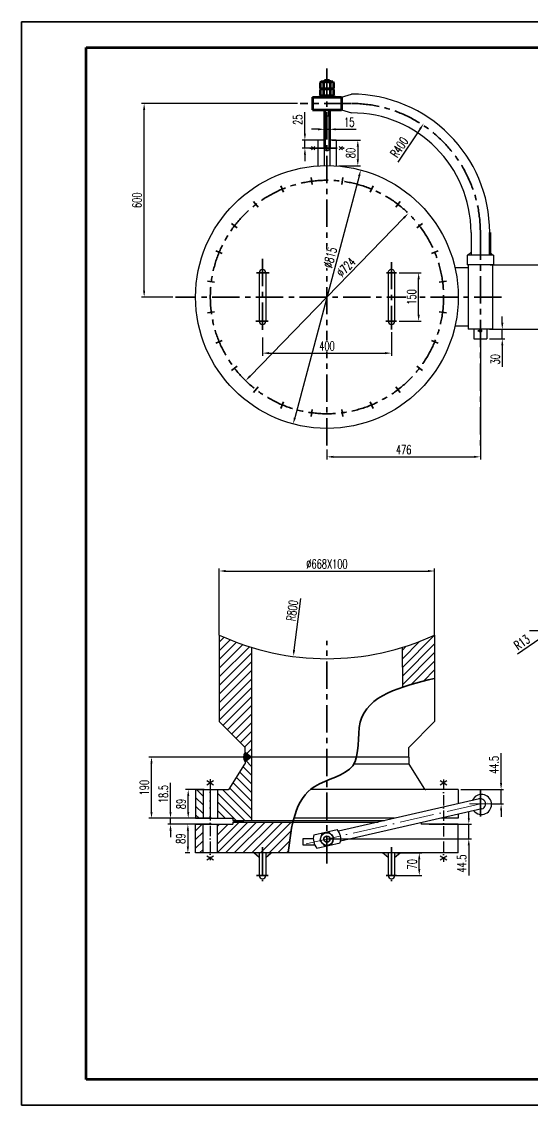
# Model space of a CAD drawing. Header units: millimetres. Extents: x -200 to 4552, y -80 to 3280.
# Drawn here: x -200 to 1385, y -80 to 3280 of the extents above; entities that cross this region are included whole.
import ezdxf

# ---------------------------------------------------------------- set-up
doc = ezdxf.new("R2010")
doc.units = ezdxf.units.MM
doc.header["$LTSCALE"] = 2.666667
for name, pattern in [('ACAD_ISO10W100', [18, 12, -3, 0, -3]), ('CENTER', [50.8, 31.75, -6.35, 6.35, -6.35]), ('DASHDOT-M', [36, 30, -3, 0, -3]), ('DASHDOT-S', [14, 10, -2, 0, -2])]:
    doc.linetypes.add(name, pattern=pattern)
for name, color, linetype in [('1', 7, 'Continuous'), ('2', 7, 'Continuous'), ('CDR_DWG1', 7, 'Continuous')]:
    doc.layers.add(name, color=color, linetype=linetype)
for name, color, linetype, lineweight in [('1轮廓实线层', 7, 'Continuous', 70), ('2细线层', 4, 'Continuous', 35), ('3中心线层', 1, 'CENTER', 35), ('CDR_DWG3', 1, 'DASHDOT-M', 20), ('图框层', 7, 'Continuous', 70)]:
    doc.layers.add(name, color=color, linetype=linetype, lineweight=lineweight)
doc.styles.add('HC_GBDIM', font='romans', dxfattribs={"width": 0.667, "bigfont": 'gbcbig'})
doc.styles.add('HC_TEXTSTYLE', font='isocp', dxfattribs={"width": 0.667, "bigfont": 'hzfs'})
doc.dimstyles.new('HC_GBDIM', dxfattribs={"dimscale": 8, "dimtxt": 3.5, "dimasz": 2.5, "dimexe": 2, "dimexo": 0, "dimgap": 1.5, "dimtad": 1, "dimdec": 1, "dimzin": 0, "dimdsep": 46, "dimtxsty": 'HC_GBDIM', "dimcen": 2.5, "dimclrd": 130, "dimclre": 130, "dimclrt": 3, "dimadec": 0, "dimazin": 0, "dimtfac": 0.714286, "dimtdec": 1, "dimtmove": 0, "dimatfit": 3, "dimfxl": 0, "dimtzin": 0, "dimlwd": -1, "dimlwe": -1, "dimarcsym": 0})
pattern_1 = [(225, (3449.557, 1725.44), (13.47038, -13.47038), [])]

# ---------------------------------------------------------------- blocks, each defined once
blk = doc.blocks.new('*U22')
at = {"layer": '2细线层'}
for p, q in [((-200, -80), (-200, 3280)), ((-200, 3280), (4552, 3280)), ((4552, -80), (-200, -80))]:
    blk.add_line(p, q, dxfattribs=at)
at = {"layer": '图框层'}
for p, q in [((0, 0), (0, 3200)), ((0, 3200), (4472, 3200)), ((4472, 0), (0, 0))]:
    blk.add_line(p, q, dxfattribs=at)
blk = doc.blocks.new('*D23')
at = {"color": 130}
for p, q in [((656.2, 3026.3), (172.1, 3026.3)), ((180.1, 2446.3), (180.1, 3006.3)), ((269.1, 2426.3), (172.1, 2426.3))]:
    blk.add_line(p, q, dxfattribs=at)
for points in [[(183.4, 3006.3), (176.7, 3006.3), (180.1, 3026.3)], [(176.7, 2446.3), (183.4, 2446.3), (180.1, 2426.3)]]:
    blk.add_solid(points, dxfattribs=at)
at = {"layer": 'Defpoints', "color": 0}
for p in [(180.1, 3026.3), (664.2, 3026.3), (277.1, 2426.3)]:
    blk.add_point(p, dxfattribs=at)
at = {"color": 3, "insert": (158.1, 2726.3), "char_height": 28, "attachment_point": 5, "rotation": 90, "style": 'HC_GBDIM', "bg_fill": 3, "box_fill_scale": 1.1, "bg_fill_color": 256, "bg_fill_true_color": 13158600, "bg_fill_transparency": 0}
blk.add_mtext('600', dxfattribs=at)
blk = doc.blocks.new('*D24')
at = {"color": 130}
for p, q in [((547.4, 2300.4), (547.4, 2244.2)), ((947.4, 2317.2), (947.4, 2244.2)), ((567.4, 2252.2), (927.4, 2252.2))]:
    blk.add_line(p, q, dxfattribs=at)
for points in [[(567.4, 2255.6), (567.4, 2248.9), (547.4, 2252.2)], [(927.4, 2248.9), (927.4, 2255.6), (947.4, 2252.2)]]:
    blk.add_solid(points, dxfattribs=at)
at = {"layer": 'Defpoints', "color": 0}
for p in [(947.4, 2325.2), (547.4, 2308.4), (947.4, 2252.2)]:
    blk.add_point(p, dxfattribs=at)
at = {"color": 3, "insert": (747.4, 2274.2), "char_height": 28, "attachment_point": 5, "style": 'HC_GBDIM', "bg_fill": 3, "box_fill_scale": 1.1, "bg_fill_color": 256, "bg_fill_true_color": 13158600, "bg_fill_transparency": 0}
blk.add_mtext('400', dxfattribs=at)
blk = doc.blocks.new('*D25')
at = {"color": 130}
for points in [[(850.3, 2799.9), (843.9, 2801.6), (852.2, 2820.1)], [(644.5, 2052.7), (650.9, 2051), (642.5, 2032.5)]]:
    blk.add_solid(points, dxfattribs=at)
at = {"layer": 'Defpoints', "color": 0}
for p in [(852.2, 2820.1), (642.5, 2032.5)]:
    blk.add_point(p, dxfattribs=at)
at = {"color": 3, "insert": (757.3, 2548.9), "char_height": 28, "attachment_point": 5, "rotation": 75.0917, "style": 'HC_GBDIM', "bg_fill": 3, "box_fill_scale": 1.1, "bg_fill_color": 256, "bg_fill_true_color": 13158600, "bg_fill_transparency": 0}
blk.add_mtext('∅815', dxfattribs=at)
at = {"color": 130}
blk.add_line((847.1, 2800.8), (647.7, 2051.8), dxfattribs=at)
blk = doc.blocks.new('*D26')
at = {"color": 130}
for points in [[(988.3, 2669), (983.5, 2673.7), (999.9, 2685.7)], [(506.5, 2183.6), (511.2, 2178.9), (494.9, 2166.9)]]:
    blk.add_solid(points, dxfattribs=at)
at = {"layer": 'Defpoints', "color": 0}
for p in [(999.9, 2685.7), (494.9, 2166.9)]:
    blk.add_point(p, dxfattribs=at)
at = {"color": 3, "insert": (806.5, 2518.5), "char_height": 28, "attachment_point": 5, "rotation": 45.7746, "style": 'HC_GBDIM', "bg_fill": 3, "box_fill_scale": 1.1, "bg_fill_color": 256, "bg_fill_true_color": 13158600, "bg_fill_transparency": 0}
blk.add_mtext('∅724', dxfattribs=at)
at = {"color": 130}
blk.add_line((985.9, 2671.4), (508.9, 2181.2), dxfattribs=at)
blk = doc.blocks.new('*D27')
at = {"color": 130}
for p, q in [((971.6, 2501.3), (1039.9, 2501.3)), ((1031.9, 2371.3), (1031.9, 2481.3)), ((971.6, 2351.3), (1039.9, 2351.3))]:
    blk.add_line(p, q, dxfattribs=at)
for points in [[(1035.3, 2481.3), (1028.6, 2481.3), (1031.9, 2501.3)], [(1028.6, 2371.3), (1035.3, 2371.3), (1031.9, 2351.3)]]:
    blk.add_solid(points, dxfattribs=at)
at = {"layer": 'Defpoints', "color": 0}
for p in [(963.6, 2501.3), (1031.9, 2501.3), (963.6, 2351.3)]:
    blk.add_point(p, dxfattribs=at)
at = {"color": 3, "insert": (1009.9, 2426.3), "char_height": 28, "attachment_point": 5, "rotation": 90, "style": 'HC_GBDIM', "bg_fill": 3, "box_fill_scale": 1.1, "bg_fill_color": 256, "bg_fill_true_color": 13158600, "bg_fill_transparency": 0}
blk.add_mtext('150', dxfattribs=at)
blk = doc.blocks.new('*D28')
at = {"color": 130}
for p, q in [((1223.4, 2271.8), (1223.4, 1922.7)), ((747.4, 1953.8), (747.4, 1922.7)), ((767.4, 1930.7), (1203.4, 1930.7))]:
    blk.add_line(p, q, dxfattribs=at)
for points in [[(767.4, 1934), (767.4, 1927.4), (747.4, 1930.7)], [(1203.4, 1927.4), (1203.4, 1934), (1223.4, 1930.7)]]:
    blk.add_solid(points, dxfattribs=at)
at = {"layer": 'Defpoints', "color": 0}
for p in [(1223.4, 2279.8), (747.4, 1961.8), (1223.4, 1930.7)]:
    blk.add_point(p, dxfattribs=at)
at = {"color": 3, "insert": (985.4, 1952.7), "char_height": 28, "attachment_point": 5, "style": 'HC_GBDIM', "bg_fill": 3, "box_fill_scale": 1.1, "bg_fill_color": 256, "bg_fill_true_color": 13158600, "bg_fill_transparency": 0}
blk.add_mtext('476', dxfattribs=at)
blk = doc.blocks.new('*D29')
at = {"color": 130}
for p, q in [((1291.4, 2346.3), (1291.4, 2366.3)), ((1251.4, 2326.3), (1299.4, 2326.3)), ((1291.4, 2296.3), (1291.4, 2326.3)), ((1251.4, 2296.3), (1299.4, 2296.3)), ((1291.4, 2276.3), (1291.4, 2210.1))]:
    blk.add_line(p, q, dxfattribs=at)
for points in [[(1288, 2346.3), (1294.7, 2346.3), (1291.4, 2326.3)], [(1294.7, 2276.3), (1288, 2276.3), (1291.4, 2296.3)]]:
    blk.add_solid(points, dxfattribs=at)
at = {"layer": 'Defpoints', "color": 0}
for p in [(1243.4, 2326.3), (1291.4, 2326.3), (1243.4, 2296.3)]:
    blk.add_point(p, dxfattribs=at)
at = {"color": 3, "insert": (1269.4, 2233.2), "char_height": 28, "attachment_point": 5, "rotation": 90, "style": 'HC_GBDIM', "bg_fill": 3, "box_fill_scale": 1.1, "bg_fill_color": 256, "bg_fill_true_color": 13158600, "bg_fill_transparency": 0}
blk.add_mtext('30', dxfattribs=at)
blk = doc.blocks.new('*D30')
at = {"color": 130}
for p, q in [((1254.3, 2526.3), (1471.1, 2526.3)), ((1463.1, 2506.3), (1463.1, 2346.3)), ((1269.4, 2326.3), (1471.1, 2326.3))]:
    blk.add_line(p, q, dxfattribs=at)
for points in [[(1466.4, 2506.3), (1459.7, 2506.3), (1463.1, 2526.3)], [(1459.7, 2346.3), (1466.4, 2346.3), (1463.1, 2326.3)]]:
    blk.add_solid(points, dxfattribs=at)
at = {"layer": 'Defpoints', "color": 0}
for p in [(1246.3, 2526.3), (1261.4, 2326.3), (1463.1, 2326.3)]:
    blk.add_point(p, dxfattribs=at)
at = {"color": 3, "insert": (1441.1, 2426.3), "char_height": 28, "attachment_point": 5, "rotation": 90, "style": 'HC_GBDIM', "bg_fill": 3, "box_fill_scale": 1.1, "bg_fill_color": 256, "bg_fill_true_color": 13158600, "bg_fill_transparency": 0}
blk.add_mtext('200', dxfattribs=at)
blk = doc.blocks.new('*D41')
at = {"color": 130}
blk.add_line((1036.3, 2947.5), (967.4, 2844.3), dxfattribs=at)
blk.add_solid([(1039.1, 2945.6), (1033.5, 2949.3), (1047.4, 2964.1)], dxfattribs=at)
at = {"layer": 'Defpoints', "color": 0}
for p in [(1047.4, 2964.1), (825.3, 2631.4)]:
    blk.add_point(p, dxfattribs=at)
at = {"color": 3, "insert": (971.8, 2890.5), "char_height": 28, "attachment_point": 5, "rotation": 56.2769, "style": 'HC_GBDIM'}
blk.add_mtext('R400{}{{\\H0.7x;}{}}', dxfattribs=at)
blk = doc.blocks.new('*D32')
at = {"color": 130}
for p, q in [((678.9, 2932.9), (678.9, 2999.1)), ((719.9, 2912.9), (670.9, 2912.9)), ((678.9, 2887.9), (678.9, 2912.9)), ((719.9, 2887.9), (670.9, 2887.9)), ((678.9, 2867.9), (678.9, 2847.9))]:
    blk.add_line(p, q, dxfattribs=at)
for points in [[(675.6, 2932.9), (682.2, 2932.9), (678.9, 2912.9)], [(682.2, 2867.9), (675.6, 2867.9), (678.9, 2887.9)]]:
    blk.add_solid(points, dxfattribs=at)
at = {"layer": 'Defpoints', "color": 0}
for p in [(678.9, 2912.9), (727.9, 2912.9), (727.9, 2887.9)]:
    blk.add_point(p, dxfattribs=at)
at = {"color": 3, "insert": (656.9, 2976), "char_height": 28, "attachment_point": 5, "rotation": 90, "style": 'HC_GBDIM', "bg_fill": 3, "box_fill_scale": 1.1, "bg_fill_color": 256, "bg_fill_true_color": 13158600, "bg_fill_transparency": 0}
blk.add_mtext('25', dxfattribs=at)
blk = doc.blocks.new('*D33')
at = {"color": 130}
for p, q in [((763.9, 2912.9), (851.1, 2912.9)), ((843.1, 2892.9), (843.1, 2852.9)), ((783.9, 2832.9), (851.1, 2832.9))]:
    blk.add_line(p, q, dxfattribs=at)
for points in [[(846.4, 2892.9), (839.8, 2892.9), (843.1, 2912.9)], [(839.8, 2852.9), (846.4, 2852.9), (843.1, 2832.9)]]:
    blk.add_solid(points, dxfattribs=at)
at = {"layer": 'Defpoints', "color": 0}
for p in [(755.9, 2912.9), (775.9, 2832.9), (843.1, 2832.9)]:
    blk.add_point(p, dxfattribs=at)
at = {"color": 3, "insert": (821.1, 2872.9), "char_height": 28, "attachment_point": 5, "rotation": 90, "style": 'HC_GBDIM', "bg_fill": 3, "box_fill_scale": 1.1, "bg_fill_color": 256, "bg_fill_true_color": 13158600, "bg_fill_transparency": 0}
blk.add_mtext('80', dxfattribs=at)
blk = doc.blocks.new('*D34')
at = {"color": 130}
for p, q in [((719.9, 2946.3), (699.9, 2946.3)), ((739.9, 2946.3), (754.9, 2946.3)), ((739.9, 2939.1), (739.9, 2938.3)), ((754.9, 2939.1), (754.9, 2938.3)), ((774.9, 2946.3), (838.5, 2946.3))]:
    blk.add_line(p, q, dxfattribs=at)
for points in [[(719.9, 2943), (719.9, 2949.6), (739.9, 2946.3)], [(774.9, 2949.6), (774.9, 2943), (754.9, 2946.3)]]:
    blk.add_solid(points, dxfattribs=at)
at = {"layer": 'Defpoints', "color": 0}
for p in [(739.9, 2947.1), (754.9, 2947.1), (754.9, 2946.3)]:
    blk.add_point(p, dxfattribs=at)
at = {"color": 3, "insert": (816.7, 2968.3), "char_height": 28, "attachment_point": 5, "style": 'HC_GBDIM', "bg_fill": 3, "box_fill_scale": 1.1, "bg_fill_color": 256, "bg_fill_true_color": 13158600, "bg_fill_transparency": 0}
blk.add_mtext('15', dxfattribs=at)
blk = doc.blocks.new('*D37')
at = {"color": 130}
blk.add_line((645.5, 1331.6), (666.6, 1491.9), dxfattribs=at)
blk.add_solid([(642.2, 1332), (648.8, 1331.2), (642.9, 1311.8)], dxfattribs=at)
at = {"layer": 'Defpoints', "color": 0}
for p in [(747.4, 2104.9), (642.9, 1311.8)]:
    blk.add_point(p, dxfattribs=at)
at = {"color": 3, "insert": (639.5, 1454.2), "char_height": 28, "attachment_point": 5, "rotation": 82.4948, "style": 'HC_GBDIM'}
blk.add_mtext('R800{}{{\\H0.7x;}{}}', dxfattribs=at)
blk = doc.blocks.new('*D43')
at = {"color": 130}
for p, q in [((413.4, 1378), (413.4, 1584.7)), ((1081.4, 1378), (1081.4, 1584.7)), ((433.4, 1576.7), (1061.4, 1576.7))]:
    blk.add_line(p, q, dxfattribs=at)
for points in [[(433.4, 1580), (433.4, 1573.3), (413.4, 1576.7)], [(1061.4, 1573.3), (1061.4, 1580), (1081.4, 1576.7)]]:
    blk.add_solid(points, dxfattribs=at)
at = {"layer": 'Defpoints', "color": 0}
for p in [(1081.4, 1576.7), (413.4, 1378), (1081.4, 1378)]:
    blk.add_point(p, dxfattribs=at)
at = {"color": 3, "insert": (747.4, 1598.7), "char_height": 28, "attachment_point": 5, "style": 'HC_GBDIM'}
blk.add_mtext('%%C668X100{}{{\\H0.7x;}{}}', dxfattribs=at)
blk = doc.blocks.new('*D44')
at = {"color": 130}
for p, q in [((366.1, 898.9), (308.8, 898.9)), ((316.8, 829.9), (316.8, 878.9)), ((366.1, 809.9), (308.8, 809.9))]:
    blk.add_line(p, q, dxfattribs=at)
for points in [[(320.2, 878.9), (313.5, 878.9), (316.8, 898.9)], [(313.5, 829.9), (320.2, 829.9), (316.8, 809.9)]]:
    blk.add_solid(points, dxfattribs=at)
at = {"layer": 'Defpoints', "color": 0}
for p in [(316.8, 898.9), (374.1, 898.9), (374.1, 809.9)]:
    blk.add_point(p, dxfattribs=at)
at = {"color": 3, "insert": (294.8, 854.4), "char_height": 28, "attachment_point": 5, "rotation": 90, "style": 'HC_GBDIM', "bg_fill": 3, "box_fill_scale": 1.1, "bg_fill_color": 256, "bg_fill_true_color": 13158600, "bg_fill_transparency": 0}
blk.add_mtext('89', dxfattribs=at)
blk = doc.blocks.new('*D45')
at = {"color": 130}
for p, q in [((521.1, 999.9), (194.9, 999.9)), ((202.9, 829.9), (202.9, 979.9)), ((316, 809.9), (194.9, 809.9))]:
    blk.add_line(p, q, dxfattribs=at)
for points in [[(206.2, 979.9), (199.6, 979.9), (202.9, 999.9)], [(199.6, 829.9), (206.2, 829.9), (202.9, 809.9)]]:
    blk.add_solid(points, dxfattribs=at)
at = {"layer": 'Defpoints', "color": 0}
for p in [(202.9, 999.9), (529.1, 999.9), (324, 809.9)]:
    blk.add_point(p, dxfattribs=at)
at = {"color": 3, "insert": (180.9, 904.9), "char_height": 28, "attachment_point": 5, "rotation": 90, "style": 'HC_GBDIM', "bg_fill": 3, "box_fill_scale": 1.1, "bg_fill_color": 256, "bg_fill_true_color": 13158600, "bg_fill_transparency": 0}
blk.add_mtext('190', dxfattribs=at)
blk = doc.blocks.new('*D46')
at = {"color": 130}
for p, q in [((261.9, 829.9), (261.9, 920.2)), ((389.6, 809.9), (253.9, 809.9)), ((261.9, 791.4), (261.9, 809.9)), ((389.6, 791.4), (253.9, 791.4)), ((261.9, 771.4), (261.9, 751.4))]:
    blk.add_line(p, q, dxfattribs=at)
for points in [[(258.6, 829.9), (265.3, 829.9), (261.9, 809.9)], [(265.3, 771.4), (258.6, 771.4), (261.9, 791.4)]]:
    blk.add_solid(points, dxfattribs=at)
at = {"layer": 'Defpoints', "color": 0}
for p in [(261.9, 809.9), (397.6, 809.9), (397.6, 791.4)]:
    blk.add_point(p, dxfattribs=at)
at = {"color": 3, "insert": (239.9, 885), "char_height": 28, "attachment_point": 5, "rotation": 90, "style": 'HC_GBDIM', "bg_fill": 3, "box_fill_scale": 1.1, "bg_fill_color": 256, "bg_fill_true_color": 13158600, "bg_fill_transparency": 0}
blk.add_mtext('18.5', dxfattribs=at)
blk = doc.blocks.new('*D47')
at = {"color": 130}
for p, q in [((321.9, 791.4), (307.8, 791.4)), ((315.8, 771.4), (315.8, 722.4)), ((321.9, 702.4), (307.8, 702.4))]:
    blk.add_line(p, q, dxfattribs=at)
for points in [[(319.1, 771.4), (312.4, 771.4), (315.8, 791.4)], [(312.4, 722.4), (319.1, 722.4), (315.8, 702.4)]]:
    blk.add_solid(points, dxfattribs=at)
at = {"layer": 'Defpoints', "color": 0}
for p in [(329.9, 791.4), (315.8, 702.4), (329.9, 702.4)]:
    blk.add_point(p, dxfattribs=at)
at = {"color": 3, "insert": (293.8, 746.9), "char_height": 28, "attachment_point": 5, "rotation": 90, "style": 'HC_GBDIM', "bg_fill": 3, "box_fill_scale": 1.1, "bg_fill_color": 256, "bg_fill_true_color": 13158600, "bg_fill_transparency": 0}
blk.add_mtext('89', dxfattribs=at)
blk = doc.blocks.new('*D49')
at = {"color": 130}
for p, q in [((1187.5, 811.4), (1187.5, 831.4)), ((1064.3, 791.4), (1195.5, 791.4)), ((1187.5, 745.9), (1187.5, 791.4)), ((746.8, 745.9), (1195.5, 745.9)), ((1187.5, 725.9), (1187.5, 633))]:
    blk.add_line(p, q, dxfattribs=at)
for points in [[(1184.2, 811.4), (1190.8, 811.4), (1187.5, 791.4)], [(1190.8, 725.9), (1184.2, 725.9), (1187.5, 745.9)]]:
    blk.add_solid(points, dxfattribs=at)
at = {"layer": 'Defpoints', "color": 0}
for p in [(1064.3, 791.4), (1187.5, 791.4), (746.8, 745.9)]:
    blk.add_point(p, dxfattribs=at)
at = {"color": 3, "insert": (1165.5, 669.4), "char_height": 28, "attachment_point": 5, "rotation": 90, "style": 'HC_GBDIM'}
blk.add_mtext('44.5{}{{\\H0.7x;}{}}', dxfattribs=at)
blk = doc.blocks.new('*D50')
at = {"color": 130}
for p, q in [((1287.7, 918.9), (1287.7, 1011.8)), ((1162.9, 898.9), (1295.7, 898.9)), ((1287.7, 854.4), (1287.7, 898.9)), ((1258.5, 854.4), (1295.7, 854.4)), ((1287.7, 834.4), (1287.7, 814.4))]:
    blk.add_line(p, q, dxfattribs=at)
for points in [[(1284.4, 918.9), (1291, 918.9), (1287.7, 898.9)], [(1291, 834.4), (1284.4, 834.4), (1287.7, 854.4)]]:
    blk.add_solid(points, dxfattribs=at)
at = {"layer": 'Defpoints', "color": 0}
for p in [(1154.9, 898.9), (1287.7, 898.9), (1250.5, 854.4)]:
    blk.add_point(p, dxfattribs=at)
at = {"color": 3, "insert": (1265.7, 975.4), "char_height": 28, "attachment_point": 5, "rotation": 90, "style": 'HC_GBDIM', "bg_fill": 3, "box_fill_scale": 1.1, "bg_fill_color": 256, "bg_fill_true_color": 13158600, "bg_fill_transparency": 0}
blk.add_mtext('44.5', dxfattribs=at)
blk = doc.blocks.new('*D51')
at = {"color": 130}
for p, q in [((963.9, 702.4), (1041.8, 702.4)), ((1033.8, 652.4), (1033.8, 682.4)), ((958.3, 632.4), (1041.8, 632.4))]:
    blk.add_line(p, q, dxfattribs=at)
for points in [[(1037.1, 682.4), (1030.4, 682.4), (1033.8, 702.4)], [(1030.4, 652.4), (1037.1, 652.4), (1033.8, 632.4)]]:
    blk.add_solid(points, dxfattribs=at)
at = {"layer": 'Defpoints', "color": 0}
for p in [(955.9, 702.4), (950.3, 632.4)]:
    blk.add_point(p, dxfattribs=at)
at = {"color": 3, "insert": (1011.8, 667.4), "char_height": 28, "attachment_point": 5, "rotation": 90, "style": 'HC_GBDIM', "bg_fill": 3, "box_fill_scale": 1.1, "bg_fill_color": 256, "bg_fill_true_color": 13158600, "bg_fill_transparency": 0}
blk.add_mtext('70', dxfattribs=at)
at = {"layer": 'Defpoints', "color": 0}
blk.add_point((1033.8, 702.4), dxfattribs=at)
blk = doc.blocks.new('*D183')
at = {"color": 130}
for p, q in [((1445.4, 1393), (1424, 1378.2)), ((1407.5, 1366.9), (1338.3, 1319.2))]:
    blk.add_line(p, q, dxfattribs=at)
blk.add_solid([(1409.4, 1364.1), (1405.6, 1369.6), (1424, 1378.2)], dxfattribs=at)
at = {"layer": 'Defpoints', "color": 0}
for p in [(1424, 1378.2), (1445.4, 1393)]:
    blk.add_point(p, dxfattribs=at)
at = {"color": 3, "insert": (1352.2, 1355.5), "char_height": 28, "attachment_point": 5, "rotation": 34.5607, "style": 'HC_GBDIM'}
blk.add_mtext('R13{}{{\\H0.7x;}{}}', dxfattribs=at)

msp = doc.modelspace()

# ---------------------------------------------------------------- hatches: boundary and pattern name
h = msp.add_hatch(color=2)
h.paths.add_polyline_path([(1262.128, 2556.3), (1252.387, 2565.702), (1252.387, 2556.3)])
h.paths.add_polyline_path([(1194.387, 2556.3), (1194.387, 2565.702), (1184.647, 2556.3)])
h = msp.add_hatch()
h.set_pattern_fill('ANSI31', color=2, scale=6, angle=180, style=0)
h.set_pattern_definition(pattern_1)
edge = h.paths.add_edge_path()
edge.add_arc((747.387, 2104.912), 800, 286.998213, 294.677668, ccw=False)
edge.add_line((981.261, 1339.861), (981.311, 1216.553))
edge.add_spline(control_points=[(981.311, 1216.553), (1012.708, 1227.064), (1047.053, 1235.502), (1081.398, 1243.941)], knot_values=[673.46094534, 673.46094534, 673.46094534, 673.46094534, 761.25093192, 761.25093192, 761.25093192, 761.25093192], degree=3, periodic=0)
edge.add_line((1081.398, 1243.941), (1081.398, 1377.975))
h.paths.add_polyline_path([(513.514, 1339.861, -0.03352049), (413.377, 1377.975), (413.377, 1109.907), (493.377, 1029.907), (493.377, 1014.486), (511.074, 1000.907), (513.378, 1000.907)])
msp.add_hatch(color=2).paths.add_polyline_path([(513.378, 1000.907), (511.074, 1000.907), (493.377, 1014.486, 0.3286147), (493.377, 985.328), (511.073, 998.907), (513.377, 998.907)])
h = msp.add_hatch()
h.set_pattern_fill('ANSI31', color=2, scale=6, angle=270, style=0)
h.set_pattern_definition([(315, (3449.557, 1725.44), (13.47038, 13.47038), [])])
h.paths.add_polyline_path([(455.277, 809.907), (455.298, 802.912), (458.377, 802.912), (487.377, 802.912), (513.298, 802.912), (513.377, 998.907), (511.073, 998.907), (493.377, 985.328), (493.377, 980.12, -0.14298891), (492.67, 977.699), (443.409, 900.524, -0.25605882), (440.459, 898.907), (407.877, 898.907), (407.877, 809.907)])
h.paths.add_polyline_path([(339.877, 898.907), (339.877, 809.907), (362.877, 809.907), (362.877, 898.907)])
h = msp.add_hatch()
h.set_pattern_fill('ANSI31', color=2, scale=6, angle=180, style=0)
h.set_pattern_definition(pattern_1)
edge = h.paths.add_edge_path()
edge.add_line((537.377, 702.417), (547.377, 702.417))
edge.add_line((547.377, 702.417), (557.377, 702.417))
edge.add_line((557.377, 702.417), (626.777, 702.417))
edge.add_spline(control_points=[(626.777, 702.417), (630.73, 735.312), (634.682, 768.206), (641.847, 798.412)], knot_values=[0, 0, 0, 0, 87.64413928, 87.64413928, 87.64413928, 87.64413928], degree=3, periodic=0)
edge.add_line((641.847, 798.412), (487.377, 798.412))
edge.add_line((487.377, 798.412), (458.377, 798.412))
edge.add_line((458.377, 798.412), (455.298, 798.412))
edge.add_line((455.287, 798.412), (455.287, 791.417))
edge.add_line((455.287, 791.417), (407.887, 791.417))
edge.add_line((407.887, 791.417), (407.887, 702.417))
edge.add_line((407.887, 702.417), (537.377, 702.417))
h.paths.add_polyline_path([(362.887, 791.417), (339.887, 791.417), (339.887, 702.417), (362.887, 702.417)])
h = msp.add_hatch()
h.set_pattern_fill('ANSI37', color=2, angle=360, style=0)
h.set_pattern_definition([(225, (3449.5565, 1725.441), (2.245064, -2.245064), []), (315, (3449.5565, 1725.441), (2.245064, 2.245064), [])])
h.paths.add_polyline_path([(458.377, 802.912), (487.377, 802.912), (487.377, 798.412), (458.377, 798.412)])
h = msp.add_hatch(color=2)
h.paths.add_polyline_path([(574.541, 702.417), (557.377, 702.417), (557.377, 688.06)])
h.paths.add_polyline_path([(537.377, 702.417), (520.213, 702.417), (537.377, 688.06)])
h = msp.add_hatch(color=2)
h.paths.add_polyline_path([(920.234, 702.417), (937.398, 702.417), (937.398, 688.06)])
h.paths.add_polyline_path([(957.398, 702.417), (974.562, 702.417), (957.398, 688.06)])

# ---------------------------------------------------------------- linework, layer by layer
for p, q in [((792.387, 3046.3), (823.387, 3055.3)), ((739.887, 2988.523), (754.887, 2988.523)), ((699.079, 2893.181), (709.469, 2882.561)), ((699.079, 2882.561), (709.469, 2893.181)), ((718.887, 2912.871), (718.887, 2832.871)), ((738.887, 2912.871), (718.887, 2912.871)), ((738.887, 2912.871), (738.887, 2833.731)), ((755.887, 2912.871), (755.887, 2833.731)), ((775.887, 2912.871), (755.887, 2912.871)), ((775.887, 2912.871), (775.887, 2832.871)), ((795.696, 2893.181), (785.306, 2882.561)), ((795.696, 2882.561), (785.306, 2893.181)), ((1194.387, 2626.3), (1194.387, 2556.3)), ((1182.387, 2556.3), (1182.387, 2526.3)), ((1264.387, 2556.3), (1182.387, 2556.3)), ((1194.387, 2565.702), (1184.647, 2556.3)), ((1252.387, 2565.702), (1262.128, 2556.3)), ((1264.387, 2556.3), (1264.387, 2526.3)), ((1264.387, 2526.3), (1182.387, 2526.3)), ((1185.387, 2526.3), (1185.387, 2326.3)), ((1261.387, 2526.3), (1261.387, 2326.3)), ((537.398, 2501.3), (537.398, 2351.3)), ((557.398, 2501.3), (557.398, 2351.3)), ((937.398, 2501.3), (937.398, 2351.3)), ((957.398, 2501.3), (957.398, 2351.3)), ((1185.387, 2516.3), (1144.825, 2516.3)), ((1185.387, 2336.3), (1144.825, 2336.3)), ((1261.387, 2326.3), (1185.387, 2326.3)), ((1203.387, 2326.3), (1203.387, 2296.3)), ((1243.387, 2326.3), (1243.387, 2296.3)), ((1203.387, 2296.3), (1243.387, 2296.3)), ((413.377, 1377.975), (413.377, 1109.907)), ((1081.398, 1377.975), (1081.398, 1109.907)), ((513.514, 1339.861), (513.298, 802.912)), ((981.261, 1339.861), (981.311, 1216.553)), ((493.377, 1029.907), (413.377, 1109.907)), ((1001.398, 1029.907), (1081.398, 1109.907)), ((493.377, 1014.486), (493.377, 1029.907)), ((511.074, 1000.907), (493.377, 1014.486)), ((1001.398, 999.907), (1001.398, 1029.907)), ((443.409, 900.524), (492.67, 977.699)), ((511.073, 998.907), (493.377, 985.328)), ((493.377, 985.328), (493.377, 980.12)), ((511.073, 998.907), (513.377, 998.907)), ((511.074, 1000.907), (513.378, 1000.907)), ((1001.398, 999.907), (513.377, 999.907)), ((1002.105, 977.699), (830.219, 977.699)), ((1001.398, 999.907), (1001.398, 980.12)), ((1051.366, 900.524), (1002.105, 977.699)), ((395.77, 912.983), (374.984, 926.174)), ((395.77, 926.174), (374.984, 912.983)), ((1119.77, 912.983), (1098.984, 926.174)), ((1119.77, 926.174), (1098.984, 912.983)), ((339.877, 898.907), (339.877, 809.907)), ((339.877, 898.907), (440.459, 898.907)), ((362.877, 898.907), (362.877, 809.907)), ((407.877, 898.907), (407.877, 809.907)), ((1154.877, 898.907), (695.71, 898.907)), ((1154.877, 898.907), (1154.877, 855.211)), ((1220.753, 870.291), (782.82, 770.036)), ((339.877, 809.907), (455.377, 809.907)), ((455.277, 809.907), (455.277, 802.912)), ((956.982, 809.907), (644.772, 809.907)), ((1227.911, 838.958), (789.595, 739.042)), ((1154.877, 809.907), (1100.466, 809.907)), ((1154.877, 822.31), (1154.877, 809.907)), ((339.887, 702.417), (339.887, 791.417)), ((339.887, 791.417), (455.387, 791.417)), ((362.887, 702.417), (362.887, 791.417)), ((407.887, 702.417), (407.887, 791.417)), ((455.287, 798.412), (455.287, 791.417)), ((455.298, 802.912), (926.427, 802.912)), ((455.298, 798.412), (906.77, 798.412)), ((458.377, 802.912), (458.377, 798.412)), ((487.377, 802.912), (487.377, 798.412)), ((1039.487, 796.006), (1039.487, 791.417)), ((1154.887, 791.417), (1039.487, 791.417)), ((1154.887, 702.417), (1154.887, 791.417)), ((673.069, 726.168), (673.069, 746.914)), ((673.069, 746.914), (705.073, 746.914)), ((710.024, 726.168), (673.069, 726.168)), ((1154.887, 702.417), (339.887, 702.417)), ((395.77, 679.749), (374.984, 692.941)), ((395.77, 692.941), (374.984, 679.749)), ((537.377, 688.06), (520.213, 702.417)), ((537.377, 702.417), (537.377, 632.417)), ((557.377, 702.417), (557.377, 632.417)), ((557.377, 688.06), (574.541, 702.417)), ((937.398, 688.06), (920.234, 702.417)), ((937.377, 702.417), (937.377, 632.417)), ((957.377, 702.417), (957.377, 632.417)), ((957.398, 688.06), (974.562, 702.417)), ((1119.77, 679.749), (1098.984, 692.941)), ((1119.77, 692.941), (1098.984, 679.749))]:
    msp.add_line(p, q)
at = {"color": 1, "linetype": 'CENTER'}
msp.add_line((1376.041, 1392.772), (1699.039, 1392.772), dxfattribs=at)
at = {"color": 1, "linetype": 'ACAD_ISO10W100'}
for p, q in [((385.377, 930.831), (385.377, 680.157)), ((1109.377, 930.132), (1109.377, 675.256)), ((385.377, 903.907), (385.377, 804.907))]:
    msp.add_line(p, q, dxfattribs=at)
for centre, radius in [((747.387, 2426.3), 407.5), ((1223.387, 2321.3), 4)]:
    msp.add_circle(centre, radius)
for centre, radius, start, end in [((747.387, 2887.871), 7.5, 180, 0), ((547.398, 2501.3), 10, 0, 180), ((947.398, 2501.503), 10, 358.834223, 181.165777), ((547.398, 2351.3), 10, 180, 0), ((947.398, 2351.3), 10, 180, 0), ((747.387, 2104.912), 800, 245.322332, 294.677668), ((513.165, 999.907), 24.578, 143.617433, 216.382567), ((488.877, 980.12), 4.5, 327.449997, 0), ((1005.898, 980.12), 4.5, 180, 212.550003), ((440.459, 902.407), 3.5, 270, 327.449997), ((1054.316, 902.407), 3.5, 212.550003, 270), ((1223.377, 854.407), 16.1, 286.356442, 106.409494), ((547.377, 632.417), 10, 180, 0), ((947.377, 632.417), 10, 180, 0)]:
    msp.add_arc(centre, radius, start, end)
at = {"layer": '1'}
msp.add_circle((747.377, 745.669), 9, dxfattribs=at)
at = {"layer": '1轮廓实线层'}
for p, q in [((729.387, 3093.3), (726.603, 3091.692)), ((726.603, 3091.692), (726.603, 3073.408)), ((765.387, 3093.3), (729.387, 3093.3)), ((736.995, 3091.692), (736.995, 3073.408)), ((739.887, 3098.254), (754.887, 3098.254)), ((739.887, 3098.254), (739.887, 3093.3)), ((754.887, 3098.254), (754.887, 3093.3)), ((757.78, 3091.692), (757.78, 3073.408)), ((765.387, 3093.3), (768.172, 3091.692)), ((768.172, 3091.692), (768.172, 3073.408)), ((729.387, 3071.8), (726.603, 3073.408)), ((729.387, 3071.8), (726.603, 3070.192)), ((726.603, 3070.192), (726.603, 3051.908)), ((765.387, 3071.8), (729.387, 3071.8)), ((765.387, 3071.8), (729.387, 3071.8)), ((736.995, 3070.192), (736.995, 3051.908)), ((757.78, 3070.192), (757.78, 3051.908)), ((765.387, 3071.8), (768.172, 3073.408)), ((765.387, 3071.8), (768.172, 3070.192)), ((768.172, 3070.192), (768.172, 3051.908)), ((702.387, 3046.3), (792.387, 3046.3)), ((702.387, 3046.3), (702.387, 3006.3)), ((725.387, 3050.3), (769.387, 3050.3)), ((725.387, 3050.3), (725.387, 3046.3)), ((729.387, 3050.3), (726.603, 3051.908)), ((765.387, 3050.3), (729.387, 3050.3)), ((765.387, 3050.3), (768.172, 3051.908)), ((769.387, 3050.3), (769.387, 3046.3)), ((792.387, 3046.3), (792.387, 3006.3)), ((702.387, 3006.3), (792.387, 3006.3)), ((739.887, 3006.3), (739.887, 2887.871)), ((754.887, 3006.3), (754.887, 2887.871)), ((1252.387, 2626.3), (1252.387, 2556.3))]:
    msp.add_line(p, q, dxfattribs=at)
for centre, radius, start, end in [((731.799, 3084.099), 9.201, 55.615625, 90), ((747.387, 3058.908), 34.392, 72.411986, 107.588014), ((762.976, 3084.099), 9.201, 90, 124.384375), ((731.799, 3081.001), 9.201, 270, 304.384375), ((731.799, 3062.599), 9.201, 55.615625, 90), ((747.387, 3106.192), 34.392, 252.411986, 287.588014), ((747.387, 3037.408), 34.392, 72.411986, 107.588014), ((762.976, 3081.001), 9.201, 235.615625, 270), ((762.976, 3062.599), 9.201, 90, 124.384375), ((731.799, 3059.501), 9.201, 270, 304.384375), ((747.387, 3084.692), 34.392, 252.411986, 287.588014), ((762.976, 3059.501), 9.201, 235.615625, 270)]:
    msp.add_arc(centre, radius, start, end, dxfattribs=at)
at = {"layer": '2'}
for p, q in [((706.948, 758.624), (778.805, 775.074)), ((716.445, 717.137), (788.302, 733.587))]:
    msp.add_line(p, q, dxfattribs=at)
msp.add_lwpolyline([(762.084, 729.443), (768.703, 750.891), (753.439, 767.347), (731.555, 762.355), (724.936, 740.908), (740.2, 724.452)], close=True, dxfattribs=at)
for radius in [19.69, 10]:
    msp.add_circle((747.377, 745.669), radius, dxfattribs=at)
for start, end in [(342.89384, 42.89384), (162.89384, 222.89384)]:
    msp.add_arc((747.625, 746.105), 42.56, start, end, dxfattribs=at)
at = {"layer": '2细线层'}
for p, q in [((741.634, 3093.3), (741.634, 3098.254)), ((753.141, 3093.3), (753.141, 3098.254)), ((741.634, 2988.523), (741.634, 3006.3)), ((753.141, 2988.523), (753.141, 3006.3))]:
    msp.add_line(p, q, dxfattribs=at)
msp.add_spline([(626.777, 702.417), (709.3, 908.863), (827.189, 973.047), (850.767, 1107.964), (1081.398, 1243.941)], degree=3, dxfattribs=at)
at = {"layer": '3中心线层'}
for p, q in [((747.387, 3134.592), (747.387, 1961.804)), ((747.387, 3096.3), (747.387, 3068.8)), ((747.387, 3070.8), (747.387, 3043.3)), ((823.387, 3026.3), (664.17, 3026.3)), ((694.288, 2887.871), (800.487, 2887.871)), ((701.507, 2774.796), (698.616, 2796.758)), ((793.268, 2774.796), (796.159, 2796.758)), ((612.873, 2751.047), (604.396, 2771.512)), ((881.902, 2751.047), (890.379, 2771.512)), ((533.406, 2705.166), (519.921, 2722.74)), ((961.369, 2705.166), (974.854, 2722.74)), ((468.521, 2640.282), (450.947, 2653.766)), ((1026.254, 2640.282), (1043.828, 2653.766)), ((1223.387, 2626.3), (1223.387, 1961.804)), ((422.641, 2560.815), (402.176, 2569.291)), ((1072.134, 2560.815), (1092.599, 2569.291)), ((547.398, 2544.285), (547.398, 2308.445)), ((947.398, 2534.813), (947.398, 2325.189)), ((529.192, 2501.3), (567.531, 2501.3)), ((932.213, 2501.3), (962.919, 2501.3)), ((398.891, 2472.18), (376.93, 2475.072)), ((1095.884, 2472.18), (1117.845, 2475.072)), ((1289.126, 2426.3), (277.13, 2426.3)), ((398.891, 2380.42), (376.93, 2377.528)), ((1095.884, 2380.42), (1117.845, 2377.528)), ((564.84, 2351.3), (526.827, 2351.3)), ((929.608, 2351.3), (963.639, 2351.3)), ((1215.881, 2321.3), (1229.346, 2321.3)), ((422.641, 2291.785), (402.176, 2283.309)), ((1072.134, 2291.785), (1092.599, 2283.309)), ((468.521, 2212.318), (450.947, 2198.834)), ((1026.254, 2212.318), (1043.828, 2198.834)), ((533.406, 2147.434), (519.921, 2129.86)), ((961.369, 2147.434), (974.854, 2129.86)), ((612.873, 2101.553), (604.396, 2081.088)), ((881.902, 2101.553), (890.379, 2081.088)), ((701.507, 2077.804), (698.616, 2055.842)), ((793.268, 2077.804), (796.159, 2055.842)), ((747.387, 669.883), (747.387, 1360.3)), ((1223.377, 900.495), (1223.377, 810.327)), ((547.377, 720.572), (547.377, 615.128)), ((947.377, 720.313), (947.377, 615.432)), ((528.261, 632.417), (565.157, 632.417)), ((931.074, 632.417), (962.821, 632.417))]:
    msp.add_line(p, q, dxfattribs=at)
msp.add_circle((747.387, 2426.3), 361.99, dxfattribs=at)
at = {"layer": 'CDR_DWG1'}
msp.add_arc((1226.983, 853.111), 31.137, 219.571375, 157.26826, dxfattribs=at)
at = {"layer": 'CDR_DWG3', "linetype": 'DASHDOT-S', "ltscale": 4}
for p, q in [((682.988, 730.96), (1256.812, 862.044)), ((1260.971, 854.407), (1189.919, 854.407))]:
    msp.add_line(p, q, dxfattribs=at)

# ---------------------------------------------------------------- block references
at = {"layer": '图框层'}
msp.add_blockref('*U22', (0, 0), dxfattribs=at)

# ---------------------------------------------------------------- texts
at = {"style": 'HC_TEXTSTYLE'}
for p in [(747.387, 3071.8), (747.387, 3050.3)]:
    msp.add_text('HC_SUPERPART', height=0.001, rotation=270, dxfattribs=at).set_placement(p)

# ---------------------------------------------------------------- dimensions: what is measured, and where the dimension line sits
dim = msp.add_linear_dim(base=(1081.398, 1576.651), p1=(413.377, 1377.975), p2=(1081.398, 1377.975), text='%%C668X100{}{{\\H0.7x;}{}}', dimstyle='HC_GBDIM', override={"dimexe": 1, "dimgap": 1})
dim.commit()
dim.dimension.update_dxf_attribs({"geometry": '*D43', "text_midpoint": (747.387, 1598.651)})
dim = msp.add_radius_dim(center=(1445.39, 1392.958), mpoint=(1423.978, 1378.209), text='R13{}{{\\H0.7x;}{}}', dimstyle='HC_GBDIM', override={"dimexe": 1, "dimgap": 1, "dimtoh": 0, "dimlfac": 1, "dimatfit": 0})
dim.commit()
dim.dimension.update_dxf_attribs({"geometry": '*D183', "text_midpoint": (1364.674, 1337.358), "dimtype": 164})
dim = msp.add_linear_dim(base=(1187.488, 791.417), p1=(746.82, 745.899), p2=(1064.316, 791.417), angle=90, text='44.5{}{{\\H0.7x;}{}}', dimstyle='HC_GBDIM', override={"dimexe": 1, "dimgap": 1})
dim.commit()
dim.dimension.update_dxf_attribs({"geometry": '*D49', "text_midpoint": (1187.488, 669.441), "dimtype": 160})

# ---------------------------------------------------------------- next in the draw order: dimensions: what is measured, and where the dimension line sits
for base, p1, p2, picture, middle in [((180.068, 3026.3), (277.13, 2426.3), (664.17, 3026.3), '*D23', (158.068, 2726.3)), ((1287.69, 898.907), (1250.52, 854.407), (1154.877, 898.907), '*D50', (1265.69, 975.365)), ((316.836, 898.907), (374.103, 809.907), (374.103, 898.907), '*D44', (294.836, 854.407)), ((1033.778, 702.417), (950.262, 632.417), (955.94, 702.417), '*D51', (1011.778, 667.417))]:
    dim = msp.add_linear_dim(base=base, p1=p1, p2=p2, angle=90, dimstyle='HC_GBDIM', override={"dimexe": 1, "dimexo": 1, "dimgap": 1, "dimzin": 8, "dimcen": 0, "dimadec": 1, "dimtdec": 2, "dimatfit": 1, "dimtfill": 1, "dimarcsym": 1})
    dim.commit()
    dim.dimension.update_dxf_attribs({"geometry": picture, "text_midpoint": middle})
dim = msp.add_linear_dim(base=(1291.354, 2326.3), p1=(1243.387, 2296.3), p2=(1243.387, 2326.3), angle=90, dimstyle='HC_GBDIM', override={"dimexe": 1, "dimexo": 1, "dimgap": 1, "dimzin": 8, "dimcen": 0, "dimadec": 1, "dimtdec": 2, "dimatfit": 1, "dimtfill": 1, "dimarcsym": 1})
dim.commit()
dim.dimension.update_dxf_attribs({"geometry": '*D29', "text_midpoint": (1291.354, 2233.181), "dimtype": 160})
dim = msp.add_linear_dim(base=(947.398, 2252.238), p1=(547.398, 2308.445), p2=(947.398, 2325.189), dimstyle='HC_GBDIM', override={"dimexe": 1, "dimexo": 1, "dimgap": 1, "dimzin": 8, "dimcen": 0, "dimadec": 1, "dimtdec": 2, "dimatfit": 1, "dimtfill": 1, "dimarcsym": 1})
dim.commit()
dim.dimension.update_dxf_attribs({"geometry": '*D24', "text_midpoint": (747.398, 2274.238)})

# ---------------------------------------------------------------- next in the draw order: dimensions: what is measured, and where the dimension line sits
for base, p1, p2, picture, middle in [((678.888, 2912.871), (727.948, 2887.871), (727.948, 2912.871), '*D32', (656.888, 2975.99)), ((1463.069, 2326.3), (1246.319, 2526.3), (1261.387, 2326.3), '*D30', (1441.069, 2426.3)), ((202.911, 999.907), (324.035, 809.907), (529.113, 999.907), '*D45', (180.911, 904.907))]:
    dim = msp.add_linear_dim(base=base, p1=p1, p2=p2, angle=90, dimstyle='HC_GBDIM', override={"dimexe": 1, "dimexo": 1, "dimgap": 1, "dimzin": 8, "dimcen": 0, "dimadec": 1, "dimtdec": 2, "dimatfit": 1, "dimtfill": 1, "dimarcsym": 1})
    dim.commit()
    dim.dimension.update_dxf_attribs({"geometry": picture, "text_midpoint": middle})
dim = msp.add_diameter_dim_2p(p1=(642.549, 2032.517), p2=(852.226, 2820.083), dimstyle='HC_GBDIM', override={"dimexe": 1, "dimexo": 1, "dimgap": 1, "dimzin": 8, "dimcen": 0, "dimadec": 1, "dimtdec": 2, "dimatfit": 1, "dimtfill": 1, "dimarcsym": 1})
dim.commit()
dim.dimension.update_dxf_attribs({"geometry": '*D25', "text_midpoint": (778.514, 2543.215), "dimtype": 163})

# ---------------------------------------------------------------- next in the draw order: dimensions: what is measured, and where the dimension line sits
dim = msp.add_diameter_dim_2p(p1=(494.906, 2166.898), p2=(999.869, 2685.702), dimstyle='HC_GBDIM', override={"dimexe": 1, "dimexo": 1, "dimgap": 1, "dimzin": 8, "dimcen": 0, "dimadec": 1, "dimtdec": 2, "dimatfit": 1, "dimtfill": 1, "dimarcsym": 1})
dim.commit()
dim.dimension.update_dxf_attribs({"geometry": '*D26', "text_midpoint": (822.233, 2503.198), "dimtype": 163})
dim = msp.add_linear_dim(base=(261.941, 809.907), p1=(397.637, 791.417), p2=(397.637, 809.907), angle=90, dimstyle='HC_GBDIM', override={"dimexe": 1, "dimexo": 1, "dimgap": 1, "dimzin": 8, "dimcen": 0, "dimadec": 1, "dimtdec": 2, "dimatfit": 1, "dimtfill": 1, "dimarcsym": 1})
dim.commit()
dim.dimension.update_dxf_attribs({"geometry": '*D46', "text_midpoint": (261.941, 885.031), "dimtype": 160})

# ---------------------------------------------------------------- next in the draw order: linework, layer by layer
for radius in [429, 371]:
    msp.add_arc((823.387, 2626.3), radius, 0, 90)
at = {"layer": '3中心线层'}
msp.add_arc((823.387, 2626.3), 400, 0, 90, dxfattribs=at)

# ---------------------------------------------------------------- next in the draw order: dimensions: what is measured, and where the dimension line sits
dim = msp.add_radius_dim(center=(825.31, 2631.427), mpoint=(1047.382, 2964.119), text='R400{}{{\\H0.7x;}{}}', dimstyle='HC_GBDIM', override={"dimexe": 1, "dimgap": 1, "dimtoh": 1, "dimdec": 2, "dimlfac": 1, "dimtxsty": 'HC_GBDIM', "dimatfit": 3})
dim.commit()
dim.dimension.update_dxf_attribs({"geometry": '*D41', "text_midpoint": (990.122, 2878.336), "dimtype": 164})
for base, p1, p2, picture, middle in [((1031.95, 2501.3), (963.639, 2351.3), (963.639, 2501.3), '*D27', (1009.95, 2426.3)), ((315.774, 702.417), (329.873, 791.417), (329.873, 702.417), '*D47', (293.774, 746.917))]:
    dim = msp.add_linear_dim(base=base, p1=p1, p2=p2, angle=90, dimstyle='HC_GBDIM', override={"dimexe": 1, "dimexo": 1, "dimgap": 1, "dimzin": 8, "dimcen": 0, "dimadec": 1, "dimtdec": 2, "dimatfit": 1, "dimtfill": 1, "dimarcsym": 1})
    dim.commit()
    dim.dimension.update_dxf_attribs({"geometry": picture, "text_midpoint": middle})
dim = msp.add_linear_dim(base=(1223.387, 1930.685), p1=(747.387, 1961.804), p2=(1223.387, 2279.765), dimstyle='HC_GBDIM', override={"dimexe": 1, "dimexo": 1, "dimgap": 1, "dimzin": 8, "dimcen": 0, "dimadec": 1, "dimtdec": 2, "dimatfit": 1, "dimtfill": 1, "dimarcsym": 1})
dim.commit()
dim.dimension.update_dxf_attribs({"geometry": '*D28', "text_midpoint": (985.387, 1952.685)})

# ---------------------------------------------------------------- next in the draw order: dimensions: what is measured, and where the dimension line sits
dim = msp.add_linear_dim(base=(754.887, 2946.293), p1=(739.887, 2947.086), p2=(754.887, 2947.086), dimstyle='HC_GBDIM', override={"dimexe": 1, "dimexo": 1, "dimgap": 1, "dimzin": 8, "dimcen": 0, "dimadec": 1, "dimtdec": 2, "dimatfit": 1, "dimtfill": 1, "dimarcsym": 1})
dim.commit()
dim.dimension.update_dxf_attribs({"geometry": '*D34', "text_midpoint": (816.672, 2968.293)})
dim = msp.add_linear_dim(base=(843.11, 2832.871), p1=(755.887, 2912.871), p2=(775.887, 2832.871), angle=90, dimstyle='HC_GBDIM', override={"dimexe": 1, "dimexo": 1, "dimgap": 1, "dimzin": 8, "dimcen": 0, "dimadec": 1, "dimtdec": 2, "dimatfit": 1, "dimtfill": 1, "dimarcsym": 1})
dim.commit()
dim.dimension.update_dxf_attribs({"geometry": '*D33', "text_midpoint": (821.11, 2872.871)})
dim = msp.add_radius_dim(center=(747.387, 2104.912), mpoint=(642.895, 1311.766), text='R800{}{{\\H0.7x;}{}}', dimstyle='HC_GBDIM', override={"dimexe": 1, "dimgap": 1, "dimtoh": 32765, "dimdec": 2, "dimlfac": 1, "dimatfit": 3})
dim.commit()
dim.dimension.update_dxf_attribs({"geometry": '*D37', "text_midpoint": (661.28, 1451.315), "dimtype": 164})

# ---------------------------------------------------------------- next in the draw order: linework, layer by layer
msp.add_line((792.387, 3006.3), (823.387, 2997.3))

doc.saveas('drawing.dxf')
